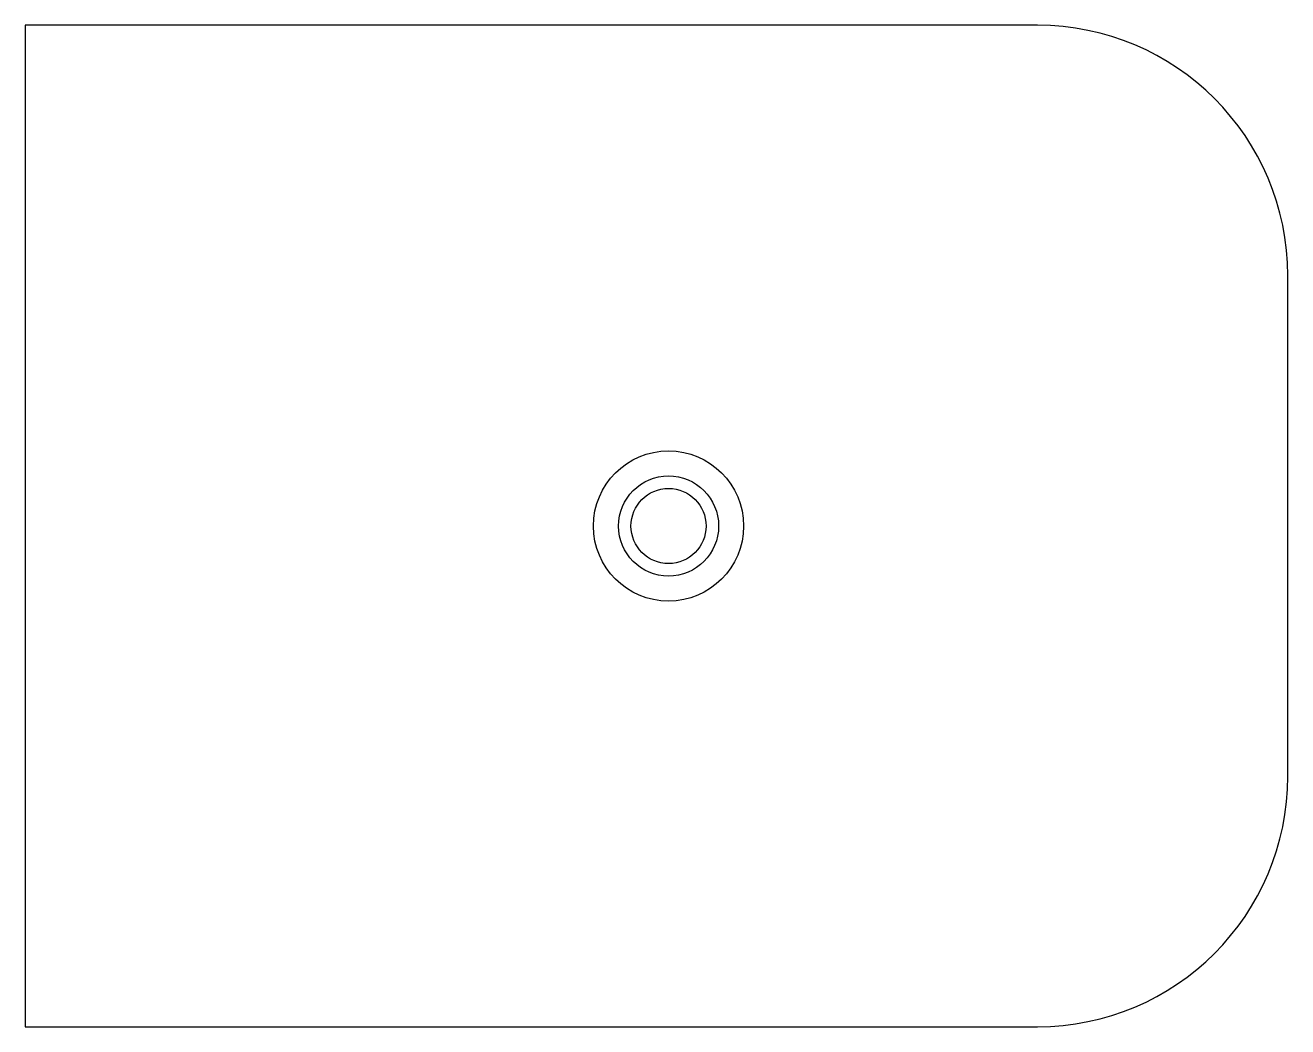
# Model space of a CAD drawing. Header units: millimetres. Extents: x 9 to 109, y -40 to 40.
import ezdxf

# ---------------------------------------------------------------- set-up
doc = ezdxf.new("R2010")
doc.units = ezdxf.units.MM
doc.layers.get('0').update_dxf_attribs({"linetype": 'CONTINUOUS'})

msp = doc.modelspace()

# ---------------------------------------------------------------- linework, layer by layer
for p, q in [((8.6, 40), (8.6, 25.15)), ((89.48, 40), (8.6, 40)), ((8.6, 25.15), (8.6, 10.15)), ((109.48, -20), (109.48, 20)), ((8.6, 10.15), (8.6, -9.85)), ((8.6, -9.85), (8.6, -24.85)), ((8.6, -24.85), (8.6, -40)), ((8.6, -40), (89.48, -40))]:
    msp.add_line(p, q)
for radius in [6, 4, 3]:
    msp.add_circle((60, 0), radius)
for centre, start, end in [((89.48, 20), 0, 90), ((89.48, -20), -90, 0)]:
    msp.add_arc(centre, 20, start, end)

doc.saveas('drawing.dxf')
